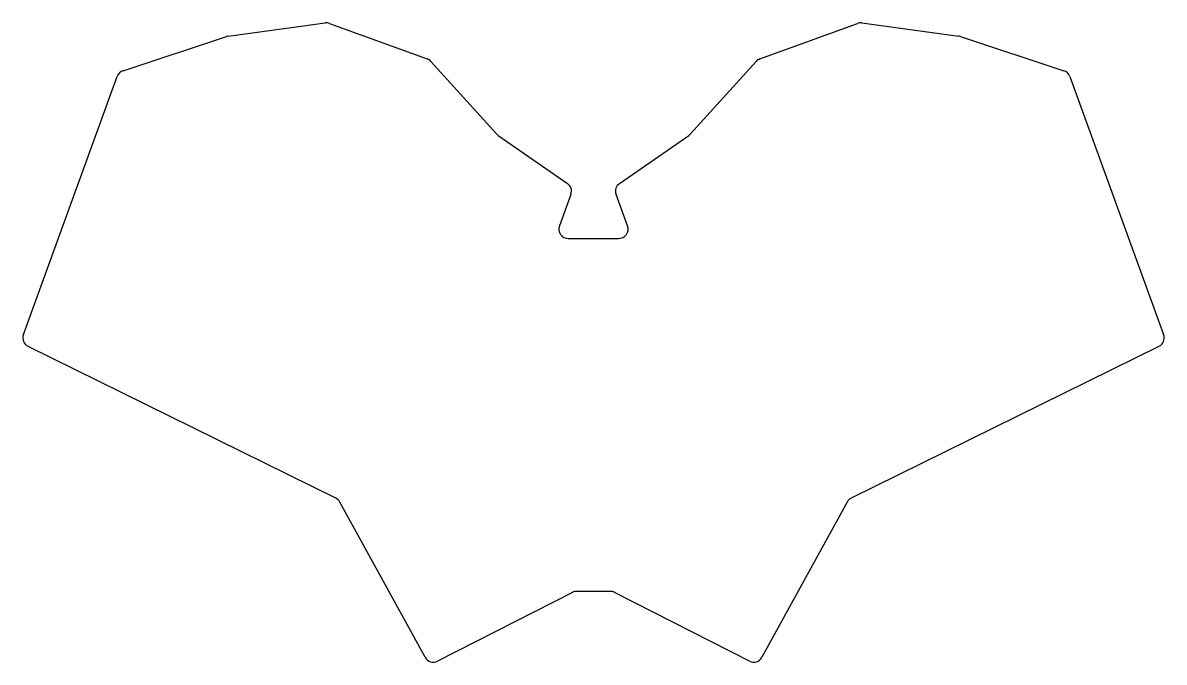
# Model space of a CAD drawing. Header units: millimetres. Extents: x 46 to 288, y -203 to -67.
import ezdxf

# ---------------------------------------------------------------- set-up
doc = ezdxf.new("R2010")
doc.units = ezdxf.units.MM

msp = doc.modelspace()

# ---------------------------------------------------------------- linework, layer by layer
for p, q in [((89.06, -70.1), (109.66, -67.29)), ((110.61, -67.4), (131.3, -74.93)), ((201.9, -74.93), (222.59, -67.4)), ((223.54, -67.29), (244.14, -70.1)), ((66.81, -77.42), (88.7, -70.18)), ((244.5, -70.18), (266.39, -77.42)), ((132.09, -75.46), (146.04, -90.82)), ((187.16, -90.82), (201.11, -75.46)), ((45.64, -133.36), (65.56, -78.63)), ((267.64, -78.63), (287.56, -133.36)), ((146.38, -91.12), (161.07, -101.31)), ((172.13, -101.31), (186.82, -91.12)), ((161.81, -103.64), (159.38, -110.31)), ((173.82, -110.31), (171.39, -103.64)), ((161.26, -112.99), (171.94, -112.99)), ((111.92, -168.02), (46.64, -135.84)), ((286.57, -135.84), (221.28, -168.02)), ((130.86, -201.74), (112.79, -168.85)), ((220.41, -168.85), (202.34, -201.74)), ((162.11, -187.99), (133.52, -202.56)), ((170.18, -187.78), (163.02, -187.78)), ((199.68, -202.56), (171.09, -187.99))]:
    msp.add_line(p, q)
for centre, start, end in [((109.93, -69.28), 70, 97.7585), ((223.27, -69.28), 82.2415, 110), ((89.33, -72.08), 97.7585, 108.2902), ((243.87, -72.08), 71.7098, 82.2415), ((130.61, -76.8), 42.2415, 70), ((202.59, -76.8), 110, 137.7585), ((67.44, -79.32), 108.2902, 160), ((265.76, -79.32), 20, 71.7098), ((147.52, -89.48), 222.2415, 235.2564), ((185.68, -89.48), 304.7436, 317.7585), ((159.93, -102.95), 340, 55.2564), ((173.27, -102.95), 124.7436, 200), ((161.26, -110.99), 160, 270), ((171.94, -110.99), 270, 20), ((47.52, -134.04), 160, 243.7609), ((285.68, -134.04), 296.2391, 20), ((111.03, -169.81), 28.7907, 63.7609), ((222.17, -169.81), 116.2391, 151.2093), ((163.02, -189.78), 90, 117), ((170.18, -189.78), 63, 90), ((132.62, -200.78), 208.7907, 297), ((200.59, -200.78), 243, 331.2093)]:
    msp.add_arc(centre, 2, start, end)

doc.saveas('drawing.dxf')
